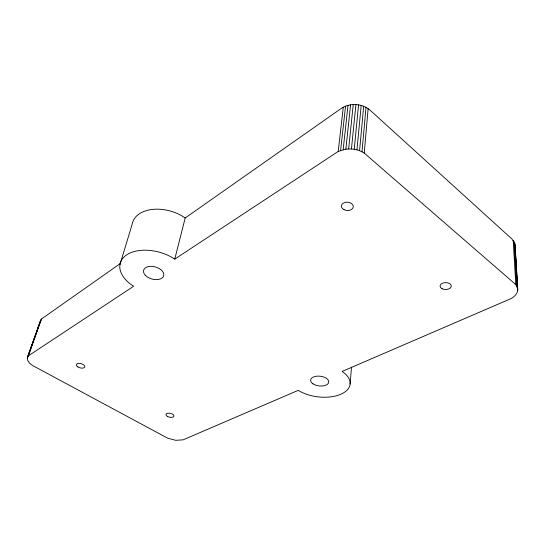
<?xml version="1.0" encoding="UTF-8"?>
<svg xmlns="http://www.w3.org/2000/svg" width="545" height="545" viewBox="0 0 545 545"><rect width="100%" height="100%" fill="white"/><g stroke="black" fill="none" stroke-linecap="round" stroke-linejoin="round"><path stroke-width="0.82" d="M515.202 248.827L514.746 243.206L511.966 239.037L370.021 110.131C362.207 103.312 349.761 102.678 341.197 108.469L185.191 217.98L174.754 259.127A34.655 20.955 15.2 0 0 126.74 254.822A34.655 20.955 15.2 0 0 133.627 286.268L28.374 355.851C25.261 359.414 29.607 363.767 32.673 365.566L167.662 438.187L175.674 440.306L183.106 439.849L298.238 390.349A30.465 16.302 6.7 0 0 340.741 394.273A30.465 16.302 6.7 0 0 342.151 371.438L511.196 298.517C514.678 296.616 518.104 293.203 517.75 288.925L515.059 244.725M350.115 384.062L351.511 367.146M517.75 288.925L515.815 284.592L364.237 153.104L368.134 108.625M364.237 153.104L362.003 151.789L366.002 107.324M362.003 151.789L359.564 150.699L363.679 106.248M359.564 150.699L356.955 149.848L361.192 105.423M356.955 149.848L354.23 149.262L358.59 104.858M174.754 259.127L338.213 151.442L345.857 149.146L351.443 148.948L355.926 104.565M348.63 148.908L353.242 104.551M345.857 149.146L350.585 104.817M343.159 149.657L348.01 105.355M340.598 150.42L345.557 106.152M338.213 151.442L343.275 107.195M120.758 263.208L41.549 318.948L40.541 320.664L27.25 358.447M514.725 247.818L515.052 246.279M119.941 264.632L132.19 224.179A33.368 21.487 15.8 0 1 152.198 209.444A33.368 21.487 15.8 0 1 185.191 217.98M27.761 356.634L40.929 319.765M28.374 355.851L41.549 318.948M27.386 357.506L40.541 320.664M351.443 148.948L354.23 149.262M515.311 250.523L516.292 266.662M516.394 268.358L517.375 284.497M517.478 286.193L517.736 290.444M514.746 243.206L517.43 287.426M514.119 241.728L516.783 285.975M513.186 240.331L515.815 284.592M77.942 366.949A4.353 2.173 15.7 0 0 84.775 366.969A4.353 2.173 15.7 0 0 79.073 363.352A4.353 2.173 15.7 0 0 77.942 366.949M167.451 416.421A4.074 1.962 12.1 0 0 173.903 416.203A4.074 1.962 12.1 0 0 168.473 413.171A4.074 1.962 12.1 0 0 167.451 416.421M442.186 288.796A5.62 3.461 -0.4 0 0 451.226 286.541A5.62 3.461 -0.4 0 0 443.582 282.862A5.62 3.461 -0.4 0 0 442.186 288.796M344.059 209.743A5.995 4.19 4.1 0 0 353.31 206.8A5.995 4.19 4.1 0 0 344.638 202.508A5.995 4.19 4.1 0 0 344.059 209.743M145.549 275.504A10.389 6.281 15.2 0 0 163.016 277.064A10.389 6.281 15.2 0 0 152.396 266.403A10.389 6.281 15.2 0 0 145.549 275.504M313.062 383.871A9.136 4.885 6.7 0 0 328.403 383.224A9.136 4.885 6.7 0 0 317.64 376.118A9.136 4.885 6.7 0 0 313.062 383.871"/></g></svg>
